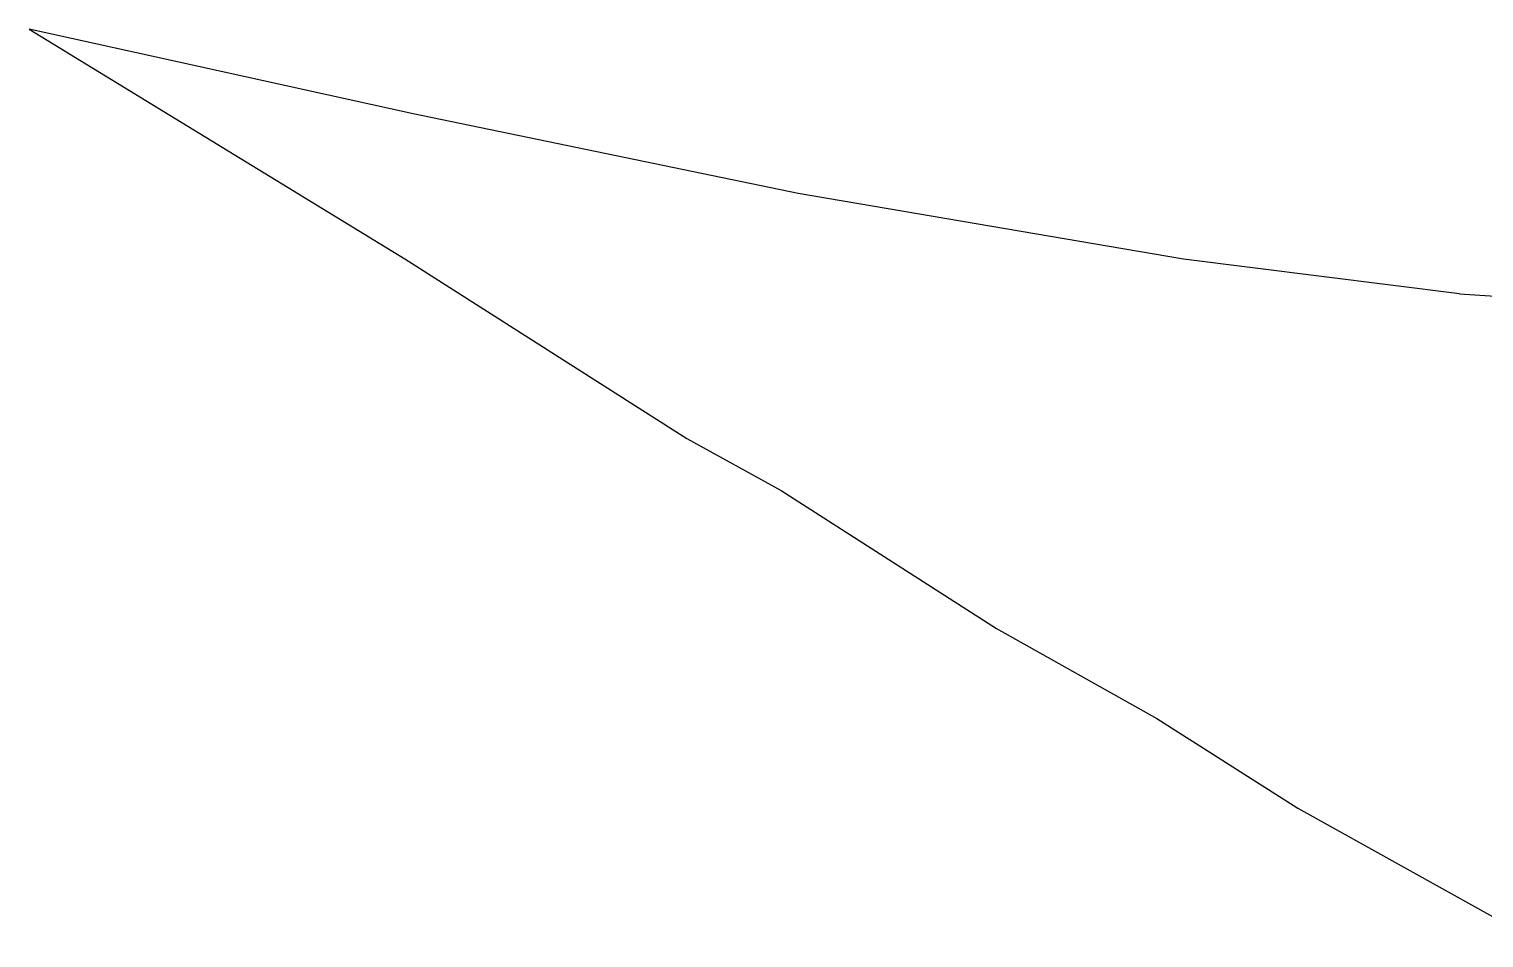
# Model space of a CAD drawing. Header units: metres. Extents: x 244.4 to 340.3, y -4.1 to 64.3.
# Drawn here: x 262.43037 to 262.46175, y 54.83769 to 54.85729 of the extents above; entities that cross this region are included whole.
import ezdxf

# ---------------------------------------------------------------- set-up
doc = ezdxf.new("R2010")
doc.units = ezdxf.units.M
doc.layers.add('Edges', color=7, linetype='Continuous')

msp = doc.modelspace()

# ---------------------------------------------------------------- linework, layer by layer
at = {"layer": 'Edges'}
for p, q in [((262.438658, 54.85546), (262.430372, 54.857287)), ((262.430372, 54.857287), (262.438477, 54.852333)), ((262.446964, 54.853742), (262.438658, 54.85546)), ((262.45527, 54.852329), (262.446964, 54.853742)), ((262.438477, 54.852333), (262.44456, 54.848462)), ((262.461228, 54.851582), (262.45527, 54.852329)), ((262.461228, 54.851582), (262.467256, 54.851176)), ((262.44456, 54.848462), (262.446594, 54.847337)), ((262.446594, 54.847337), (262.451237, 54.844362)), ((262.451237, 54.844362), (262.454699, 54.842424)), ((262.454699, 54.842424), (262.45774, 54.84049)), ((262.45774, 54.84049), (262.462766, 54.837692))]:
    msp.add_line(p, q, dxfattribs=at)

doc.saveas('drawing.dxf')
